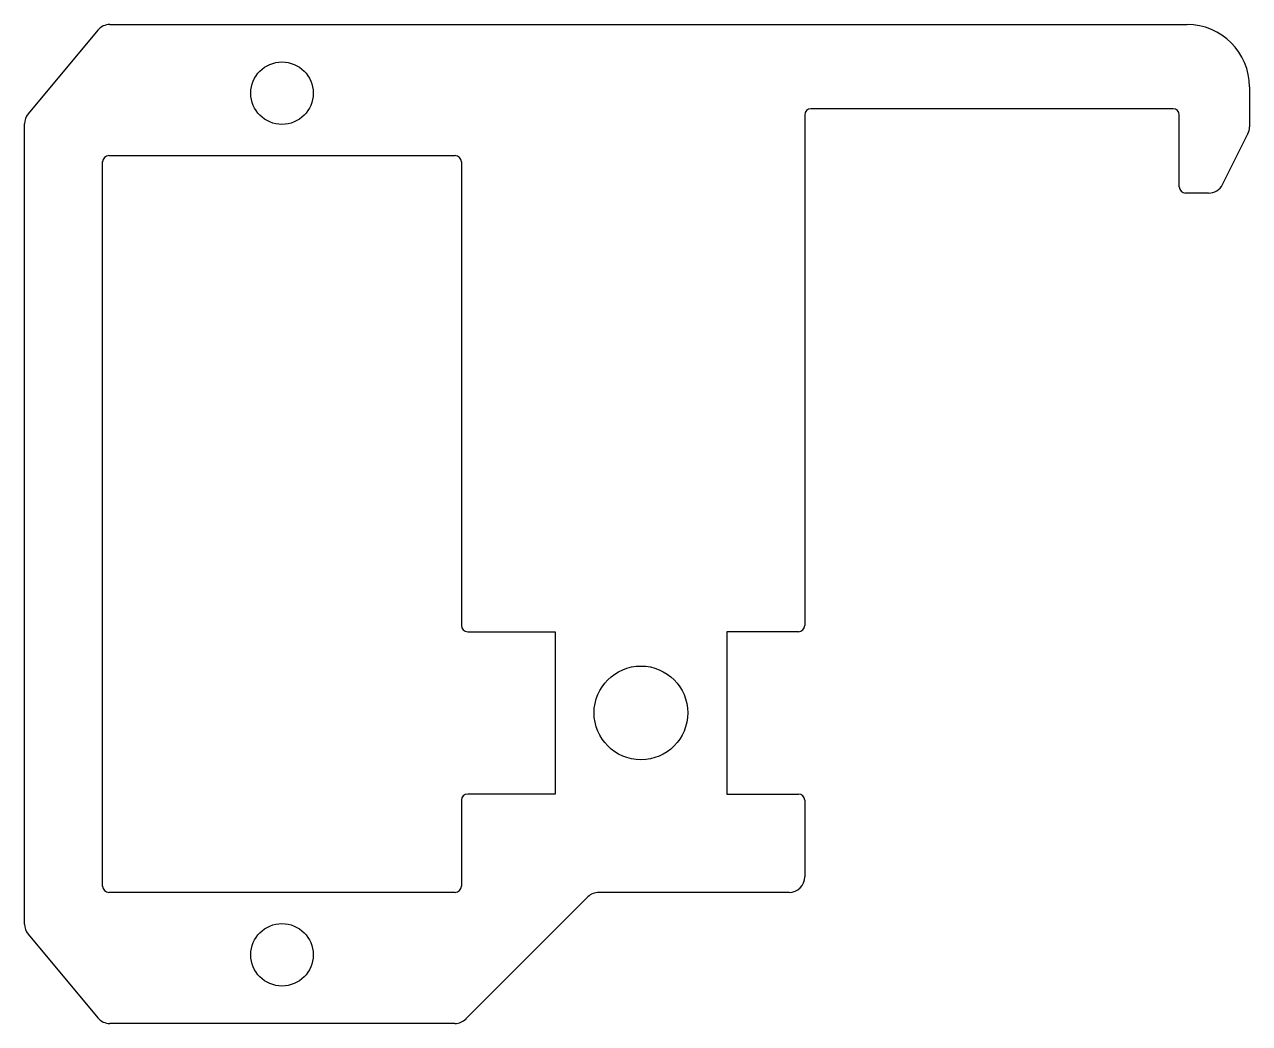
# Model space of a CAD drawing. Header units: millimetres. Extents: x 0 to 39.3, y 0 to 32.
import ezdxf

# ---------------------------------------------------------------- set-up
doc = ezdxf.new("R2010")
doc.units = ezdxf.units.MM
doc.layers.add('CORTE', color=7, linetype='Continuous')

msp = doc.modelspace()

# ---------------------------------------------------------------- linework, layer by layer
at = {"layer": 'CORTE'}
for p, q in [((2.35, 31.82), (0.116, 29.139)), ((2.734, 32), (37.25, 32)), ((39.25, 30), (39.25, 28.718)), ((25, 29.1), (25, 12.75)), ((36.8, 29.3), (25.2, 29.3)), ((37, 26.8), (37, 29.1)), ((0, 3.181), (0, 28.819)), ((38.388, 26.876), (39.197, 28.494)), ((2.5, 4.4), (2.5, 27.6)), ((2.7, 27.8), (13.8, 27.8)), ((14, 27.6), (14, 12.75)), ((37.941, 26.6), (37.2, 26.6)), ((14.2, 12.55), (17, 12.55)), ((17, 12.55), (17, 7.35)), ((24.8, 12.55), (22.5, 12.55)), ((22.5, 12.55), (22.5, 7.35)), ((14, 7.15), (14, 4.4)), ((17, 7.35), (14.2, 7.35)), ((22.5, 7.35), (24.8, 7.35)), ((25, 7.15), (25, 4.7)), ((13.8, 4.2), (2.7, 4.2)), ((14.146, 0.146), (18.054, 4.054)), ((24.5, 4.2), (18.407, 4.2)), ((0.116, 2.861), (2.35, 0.18)), ((13.793, 0), (2.734, 0))]:
    msp.add_line(p, q, dxfattribs=at)
for centre, radius in [((8.25, 29.8), 1), ((19.75, 9.95), 1.5), ((8.25, 2.2), 1)]:
    msp.add_circle(centre, radius, dxfattribs=at)
for centre, radius, start, end in [((2.734, 31.5), 0.5, 90, 140.1944), ((37.25, 30), 2, 0, 90), ((0.5, 28.819), 0.5, 140.1944, 180), ((25.2, 29.1), 0.2, 90, 180), ((36.8, 29.1), 0.2, 0, 90), ((38.75, 28.718), 0.5, 333.4349, 0), ((2.7, 27.6), 0.2, 90, 180), ((13.8, 27.6), 0.2, 0, 90), ((37.2, 26.8), 0.2, 180, 270), ((37.941, 27.1), 0.5, 270, 333.4349), ((14.2, 12.75), 0.2, 180, 270), ((24.8, 12.75), 0.2, 270, 0), ((14.2, 7.15), 0.2, 90, 180), ((24.8, 7.15), 0.2, 0, 90), ((2.7, 4.4), 0.2, 180, 270), ((13.8, 4.4), 0.2, 270, 0), ((24.5, 4.7), 0.5, 270, 0), ((18.407, 3.7), 0.5, 90, 135), ((0.5, 3.181), 0.5, 180, 219.8056), ((2.734, 0.5), 0.5, 219.8056, 270), ((13.793, 0.5), 0.5, 270, 315)]:
    msp.add_arc(centre, radius, start, end, dxfattribs=at)

doc.saveas('drawing.dxf')
